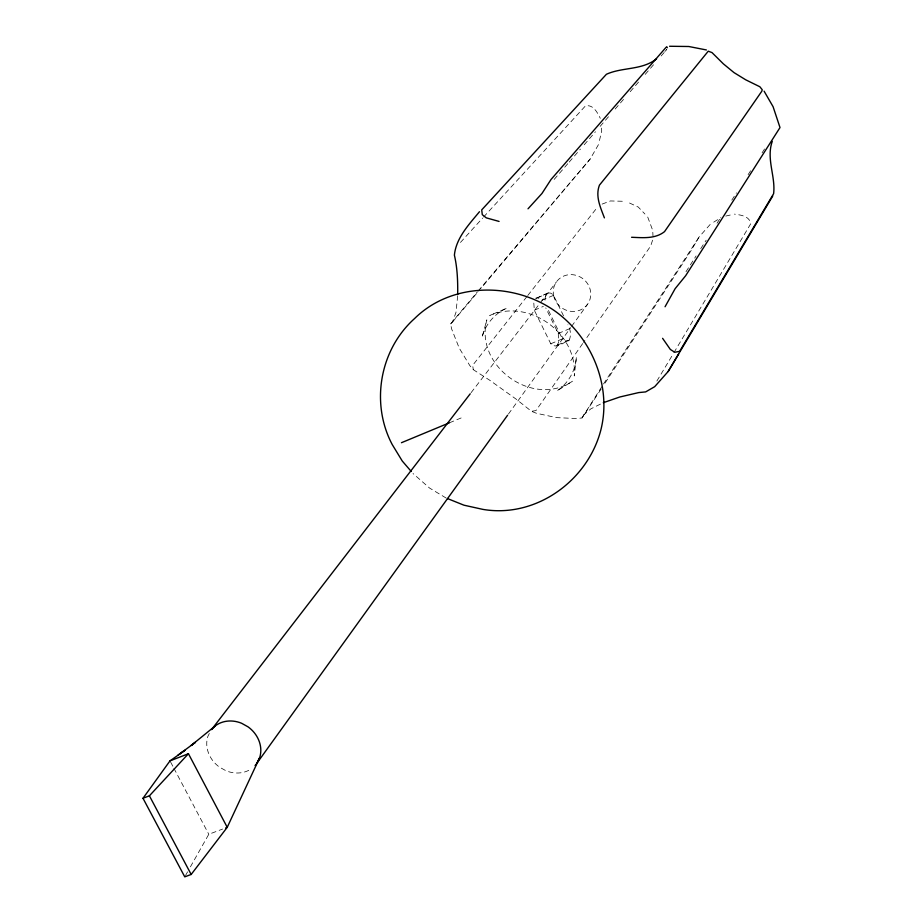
<?xml version="1.0" encoding="UTF-8"?>
<svg xmlns="http://www.w3.org/2000/svg" width="923" height="923" viewBox="0 0 923 923"><rect width="100%" height="100%" fill="white"/><g stroke="black" fill="none" stroke-linecap="round" stroke-linejoin="round"><path stroke-width="0.69" stroke-dasharray="4.62 3.46" d="M457.681 295.845L455.985 312.366L452.558 321.942L450.574 323.904L451.624 328.923L459.169 347.983L469.853 365.658L473.268 369.65L489.548 380.126L516.038 399.071L531.486 411.312L536.367 413.25L556.511 417.623L576.944 418.569L582.021 417.934L602.707 386.702M533.806 303.102L534.313 310.232L550.766 343.771C556.257 349.598 563.861 342.075 569.226 340.114C571.406 335.303 570.506 329.246 567.91 324.792M652.584 240.176L650.68 246.014L583.498 342.398M599.465 140.504L601.715 130.985L601.161 125.897M582.021 417.934L602.742 385.203M209.313 733.497L207.871 736.392A28.255 24.69 36.7 0 0 219.501 767.151L225.904 770.717A28.255 24.69 36.7 0 0 251.137 768.928M556.892 345.698L558.623 342.387L558.265 333.468L545.758 307.924M563.538 315.839L553.523 295.36C548.147 288.818 543.324 297.079 545.574 302.652M598.462 144.623L590.201 158.975L480.456 288.911M185.465 875.592L187.588 871.843M190.415 866.835L208.794 834.277L222.616 829.062M710.168 224.439L699.196 236.853L690.923 250.848L603.492 385.502M656.864 381.049L673.155 353.936M673.894 352.701L750.722 223.781C749.557 215.947 740.754 215.036 734.42 214.124M685.997 271.708L696.092 255.936M700.742 248.656L706.176 240.176M717.044 223.193L720.932 217.124M731.801 200.153L736.45 192.872M748.103 174.678L751.207 169.832M762.075 152.849L765.952 146.792M603.527 383.991L699.196 236.853M450.574 323.904L477.433 291.83M582.678 343.575L535.986 410.573L531.486 411.312M508.423 414.081L570.726 327.596M571.568 326.419L587.57 304.221M471.088 392.679L539.69 303.621M540.566 302.479L556.407 281.93M526.871 296.618L472.68 365.289L473.268 369.65M527.76 295.498L597.066 207.698M452.558 321.942L479.533 290.007M478.368 290.733L590.201 158.975M554.158 179.42L568.233 163.175M569.179 162.09L580.44 149.099M584.19 144.773L595.462 131.77M600.146 126.359L610.472 114.452M615.168 109.029L623.613 99.292M630.19 91.712L638.635 81.962M645.212 74.382L653.657 64.633M661.168 55.968L666.798 49.473L664.895 51.48M460.462 242.437L482.625 218.082M483.583 217.032L585.563 105.787C593.454 104.484 597.308 112.479 600.296 118.306M547.397 293.202L535.052 298.821L546.624 293.895M583.14 415.35L590.87 408.843L602.061 403.305M713.733 222.143L720.828 217.678M602.108 204.098L610.438 200.949L625.759 201.352M553.523 295.36L542.009 300.252L537.89 297.852L535.825 298.117M534.313 310.232L543.359 306.401M558.265 333.468L569.779 328.634M550.766 343.771L562.384 338.891L565.234 340.806L568.476 340.852M557.654 344.96L569.226 340.114M449.397 422.815L462.723 417.288M725.743 216.074L730.728 214.921M629.544 203.025L638.278 207.064L644.923 214.021M446.121 498.028L429.576 488.071L413.031 473.534M170.651 762.11L173.247 767.025M173.893 768.248L208.794 834.277M548.481 310.474L562.384 338.891M647.715 217.043L652.734 230.438L652.976 235.792M576.344 357.639L574.244 375.961C577.913 333.238 528.983 298.06 489.709 315.493L507.062 308.086C494.74 313.405 485.267 324.446 482.002 337.483L486.836 319.877C474.318 366.062 532.871 408.128 572.537 381.176L556.811 390.994C568.06 383.633 575.352 371.023 576.344 357.639M553.604 295.498A19.152 17.998 36.7 0 0 584.328 307.624A19.152 17.998 36.7 0 0 578.086 276A19.152 17.998 36.7 0 0 553.604 295.498"/><path stroke-width="1.38" d="M457.681 294.506C457.877 281.353 457.381 267.993 454.393 255.14C456.089 237.938 469.011 224.427 479.487 211.713M667.271 47.765L666.787 46.715L665.737 47.708L551.031 179.489L541.951 193.495L528.014 208.806M772.251 141.415C766.044 158.779 775.735 176.512 773.612 193.692L679.628 351.363L674.736 352.251L670.34 349.448L662.599 338.326M211.54 729.574A28.255 24.69 36.7 0 1 241.595 723.263L248.045 726.851A28.255 24.69 36.7 0 1 259.628 757.771L227.231 827.32L191.165 874.462L184.762 876.85L142.996 798.268L169.994 760.875L184.958 750.33L178.047 755.037M255.071 765.536A28.255 24.69 36.7 0 0 256.686 763.529L259.628 757.771M764.094 91.158L773.082 106.687L780.004 127.559L685.662 275.712L675.128 288.68L665.056 306.759M603.307 402.693L619.771 397.005L638.762 392.575L645.65 391.906L654.684 386.679L668.16 371.507L772.736 196.022M668.16 371.507L678.624 354.074M256.686 763.529L507.581 415.246M211.644 729.458L470.211 393.809M142.996 798.268L149.399 795.811L188.442 753.722L227.231 827.32L225.685 827.908M215.221 725.928L191.153 745.484L195.411 742.323L179.558 753.999M656.565 58.807C642.096 70.379 622.206 67.033 606.411 74.278L481.714 209.879L482.291 214.667L486.259 217.851L499.078 221.428M401.447 442.717L449.397 422.815M169.994 760.875L188.442 753.722M669.602 46.265L688.812 46.508L706.395 49.957M631.574 237.28C642.789 237.696 655.099 239.115 664.525 231.65L761.729 91.331L762.26 89.739L759.848 86.75L745.738 79.816L733.993 72.594L723.32 63.814L712.002 52.588L708.253 51.18L599.442 185.142C595.15 196.299 600.504 207.467 604.403 217.874M447.401 498.535L463.969 505.193L482.867 509.381C535.755 518.368 587.57 481.045 600.815 430.141C611.984 386.091 591.816 337.749 555.508 311.443C514.157 281.896 451.751 281.827 414.589 318.539C379.78 349.702 370.365 403.189 392.183 444.471L402.266 461.027L411.231 471.445M149.399 795.811L191.165 874.462"/></g></svg>
